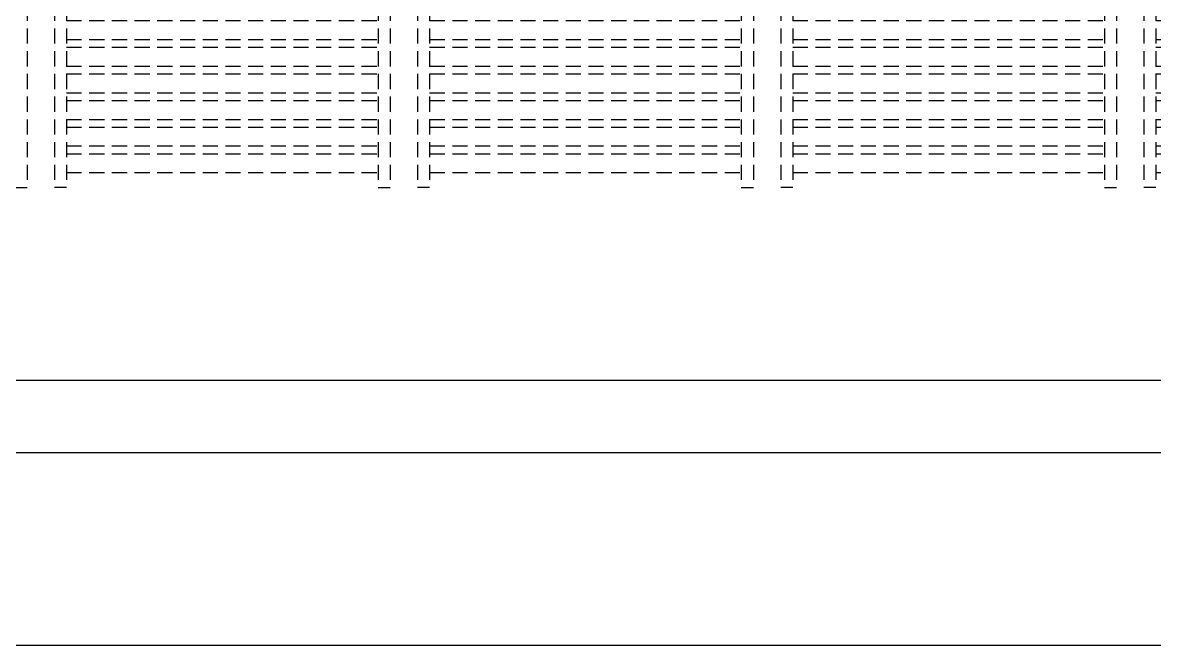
# Model space of a CAD drawing. Header units: millimetres. Extents: x 2686 to 2939, y 1294 to 1441.
# Drawn here: x 2833.6 to 2852.3, y 1293.76 to 1304.05 of the extents above; entities that cross this region are included whole.
import ezdxf

# ---------------------------------------------------------------- set-up
doc = ezdxf.new("R2010")
doc.units = ezdxf.units.MM
doc.linetypes.add('HIDDEN', pattern=[0.375, 0.25, -0.125])
for name, color, linetype in [('ar-alambrado', 2, 'Continuous'), ('AR-CALÇADA', 1, 'Continuous'), ('AR-PERGOLAPROJ', 1, 'HIDDEN'), ('PG-PROJ', 1, 'HIDDEN')]:
    doc.layers.add(name, color=color, linetype=linetype)

# ---------------------------------------------------------------- blocks, each defined once
blk = doc.blocks.new('PG-MODULO1-PJ-B')
at = {"layer": 'PG-PROJ'}
for p, q in [((0, 0), (0, -3)), ((5.55, 0), (5.55, -3)), ((0.2, 0), (5.35, 0)), ((0.2, 0), (0.2, -3)), ((5.35, 0), (5.35, -3)), ((0.2, -0.245), (5.35, -0.245)), ((0.2, -0.555), (5.35, -0.555)), ((0.2, -0.685), (5.35, -0.685)), ((0.2, -0.995), (5.35, -0.995)), ((0.2, -1.125), (5.35, -1.125)), ((0.2, -1.435), (5.35, -1.435)), ((0.2, -1.565), (5.35, -1.565)), ((0.2, -1.875), (5.35, -1.875)), ((0.2, -2.005), (5.35, -2.005)), ((0.2, -2.315), (5.35, -2.315)), ((0.2, -2.445), (5.35, -2.445)), ((0.2, -2.755), (5.35, -2.755)), ((0.2, -3), (0, -3)), ((5.35, -3), (5.55, -3))]:
    blk.add_line(p, q, dxfattribs=at)

msp = doc.modelspace()

# ---------------------------------------------------------------- linework, layer by layer
at = {"layer": 'ar-alambrado'}
msp.add_line((2879.9, 1293.764), (2685.746, 1293.764), dxfattribs=at)
at = {"layer": 'AR-CALÇADA'}
for p, q in [((2740.534, 1298.15), (2874.471, 1298.139)), ((2740.456, 1296.95), (2879.9, 1296.95))]:
    msp.add_line(p, q, dxfattribs=at)

# ---------------------------------------------------------------- block references
at = {"layer": 'AR-PERGOLAPROJ'}
for p in [(2828.121, 1304.325), (2834.121, 1304.325), (2840.121, 1304.325), (2846.121, 1304.325), (2852.121, 1304.325)]:
    msp.add_blockref('PG-MODULO1-PJ-B', p, dxfattribs=at)

doc.saveas('drawing.dxf')
